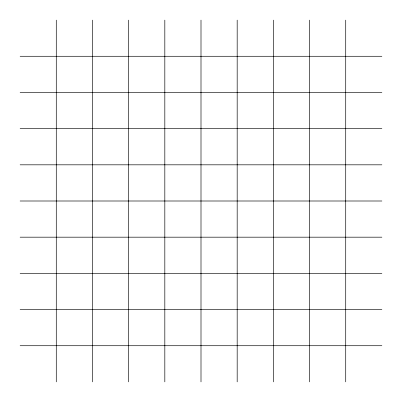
<?xml version="1.0" encoding="UTF-8"?>
<svg xmlns="http://www.w3.org/2000/svg" width="402" height="402" viewBox="0 0 402 402"><rect width="100%" height="100%" fill="white"/><g stroke="black" fill="none" stroke-linecap="round" stroke-linejoin="round"><path stroke-width="0.6" d="M20.1 56.28L381.9 56.28M20.1 92.46L381.9 92.46M20.1 128.64L381.9 128.64M20.1 164.82L381.9 164.82M20.1 201L381.9 201M20.1 237.18L381.9 237.18M20.1 273.36L381.9 273.36M20.1 309.54L381.9 309.54M20.1 345.72L381.9 345.72M345.72 20.1L345.72 381.9M309.54 20.1L309.54 381.9M273.36 20.1L273.36 381.9M237.18 20.1L237.18 381.9M201 20.1L201 381.9M164.82 20.1L164.82 381.9M128.64 20.1L128.64 381.9M92.46 20.1L92.46 381.9M56.28 20.1L56.28 381.9"/></g></svg>
